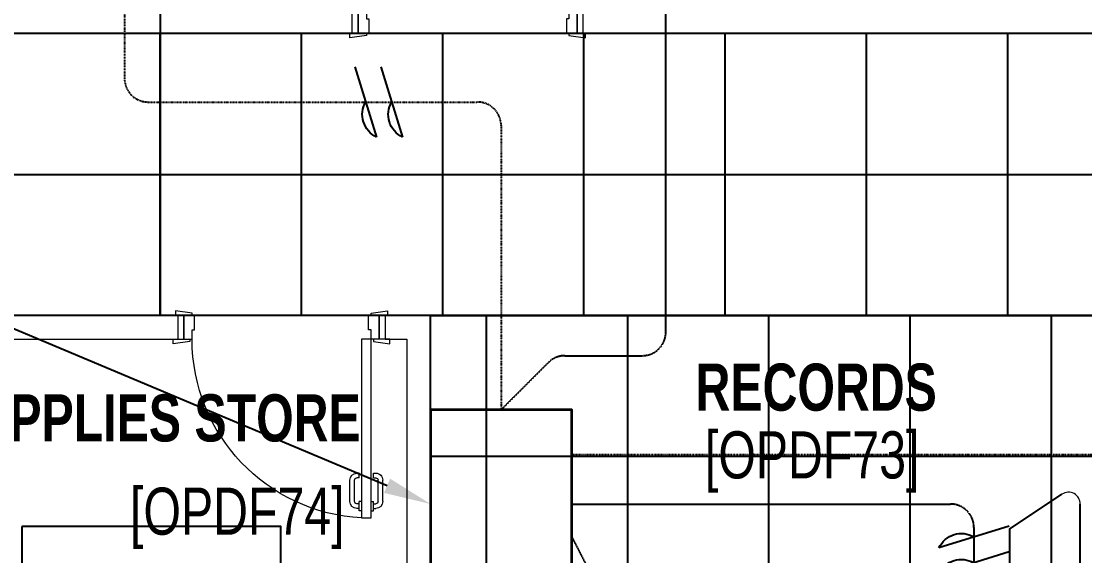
# Model space of a CAD drawing. Extents: x -560814 to 57327, y -29287 to 19916.
# Drawn here: x 2660 to 7177, y 1667 to 3937 of the extents above; entities that cross this region are included whole.
import ezdxf
from ezdxf import colors
from ezdxf.entities.mleader import LeaderData, LeaderLine
from ezdxf.math import Vec2, Vec3

# ---------------------------------------------------------------- set-up
doc = ezdxf.new("R2010")
doc.units = 0
doc.header["$LTSCALE"] = 0.25
doc.linetypes.add('DASHDOT', pattern=[25.4, 12.7, -6.35, 0, -6.35])
doc.linetypes.add('HIDDEN', pattern=[9.525, 6.35, -3.175])
for name, color, linetype in [('0 @ 50', 7, 'Continuous'), ('01-First Floor$0$FALSE CEILING', 251, 'Continuous'), ('T-WIRE', 140, 'Continuous')]:
    doc.layers.add(name, color=color, linetype=linetype)
for name, color, linetype, lineweight in [('01-First Floor$0$72_EGR_BASE_TEXT', 252, 'Continuous', 5), ('01-First Floor$0$LOADING', 253, 'Continuous', 5), ('01-First Floor$0$Walls', 251, 'Continuous', 5), ('01-First Floor$0$Wooden Joinery', 251, 'Continuous', 5), ('E-LITE-CLNG-CNDT', 6, 'DASHDOT', 35), ('E-POWR-TEXT', 6, 'Continuous', 25), ('T-DATA-CLNG-COND', 51, 'DASHDOT', 25), ('T-DATA-FLOR-COND', 40, 'HIDDEN', 25)]:
    doc.layers.add(name, color=color, linetype=linetype, lineweight=lineweight)
doc.styles.add('01-First Floor$0$X3G_ENTITY_9EC9', font='swisscl.ttf', dxfattribs={"height": 0.2})
doc.styles.add('01-First Floor$0$X3G_ENTITY_9F38', font='swisscl.ttf', dxfattribs={"height": 0.2})
doc.styles.add('DC_Elc_Romans', font='elc_romans.shx', dxfattribs={"width": 0.7})

# ---------------------------------------------------------------- blocks, each defined once
blk = doc.blocks.new('01-First Floor$0$A$C72370EFE')
at = {"layer": '01-First Floor$0$Wooden Joinery'}
for p, q in [((-0.01, -0.04), (-0.02, -0.04)), ((-0.01, -0.03), (-0.01, -0.07)), ((0, -0.03), (-0.01, -0.03)), ((0.04, -0.03), (0.05, -0.03)), ((0.05, -0.03), (0.05, -0.07)), ((0.05, -0.04), (0.06, -0.04)), ((-0.05, -0.07), (-0.05, -0.16)), ((-0.03, -0.07), (-0.03, -0.16)), ((-0.01, -0.06), (-0.02, -0.06)), ((0, -0.07), (-0.01, -0.07)), ((0.04, -0.07), (0.05, -0.07)), ((0.05, -0.06), (0.06, -0.06)), ((0.07, -0.07), (0.07, -0.16)), ((0.09, -0.07), (0.09, -0.16)), ((-0.01, -0.17), (-0.02, -0.17)), ((-0.01, -0.17), (-0.01, -0.19)), ((0.05, -0.17), (0.06, -0.17)), ((0.05, -0.17), (0.05, -0.19)), ((-0.01, -0.19), (-0.02, -0.19)), ((0.05, -0.19), (0.06, -0.19))]:
    blk.add_line(p, q, dxfattribs=at)
for centre, radius, start, end in [((-0.02, -0.07), 0.03, 90, 180), ((0.06, -0.07), 0.03, 0, 90), ((-0.02, -0.07), 0.01, 90, 180), ((0.06, -0.07), 0.01, 0, 90), ((-0.02, -0.16), 0.03, 180, 270), ((-0.02, -0.16), 0.01, 180, 270), ((0.06, -0.16), 0.01, 270, 0), ((0.06, -0.16), 0.03, 270, 0)]:
    blk.add_arc(centre, radius, start, end, dxfattribs=at)
blk = doc.blocks.new('01-First Floor$0$A$C5DAD61B4')
at = {"layer": '01-First Floor$0$Wooden Joinery'}
for points in [[(80, 959.1), (80, 969.1), (10, 979.1), (10, 959.1)], [(940, 959.1), (940, 969.1), (1010, 979.1), (1010, 959.1)], [(70, 859.1), (70, 849.1), (0, 839.1), (0, 859.1)], [(120, 859.1), (120, 0), (80, 0), (80, 859.1)], [(950, 859.1), (950, 849.1), (1020, 839.1), (1020, 859.1)]]:
    blk.add_lwpolyline(points, close=True, dxfattribs=at)
for points in [[(45, 859.1), (45, 959.1), (20, 959.1), (20, 859.1), (45, 859.1)], [(45, 859.1), (80, 859.1), (80, 899.1), (90, 899.1), (90, 959.1), (45, 959.1), (45, 859.1)], [(975, 859.1), (940, 859.1), (940, 899.1), (930, 899.1), (930, 959.1), (975, 959.1), (975, 859.1)], [(975, 859.1), (975, 959.1), (1000, 959.1), (1000, 859.1), (975, 859.1)]]:
    blk.add_lwpolyline(points, dxfattribs=at)
blk.add_arc((80, 859.1), 860, 272.666, 0, dxfattribs=at)
at = {"layer": '01-First Floor$0$Wooden Joinery', "xscale": 999.9999999998854, "yscale": 999.9999999998854, "zscale": 999.9999999998854, "rotation": 180}
blk.add_blockref('01-First Floor$0$A$C72370EFE', (120, 0), dxfattribs=at)
blk = doc.blocks.new('01-First Floor$0$A$C5FCA3E6B')
at = {"layer": '01-First Floor$0$Wooden Joinery'}
for points in [[(80, 858.9), (80, 868.9), (10, 878.9), (10, 858.9)], [(840, 858.9), (840, 868.9), (910, 878.9), (910, 858.9)], [(70, 758.9), (70, 748.9), (0, 738.9), (0, 758.9)], [(120, 758.9), (120, 0), (80, 0), (80, 758.9)], [(850, 758.9), (850, 748.9), (920, 738.9), (920, 758.9)]]:
    blk.add_lwpolyline(points, close=True, dxfattribs=at)
for points in [[(45, 758.9), (45, 858.9), (20, 858.9), (20, 758.9), (45, 758.9)], [(45, 758.9), (80, 758.9), (80, 798.9), (90, 798.9), (90, 858.9), (45, 858.9), (45, 758.9)], [(875, 758.9), (840, 758.9), (840, 798.9), (830, 798.9), (830, 858.9), (875, 858.9), (875, 758.9)], [(875, 758.9), (875, 858.9), (900, 858.9), (900, 758.9), (875, 758.9)]]:
    blk.add_lwpolyline(points, dxfattribs=at)
blk.add_arc((80, 758.9), 760, 273.0171, 0, dxfattribs=at)
at = {"layer": '01-First Floor$0$Wooden Joinery', "xscale": 999.9999999998854, "yscale": 999.9999999998854, "zscale": 999.9999999998854, "rotation": 180}
blk.add_blockref('01-First Floor$0$A$C72370EFE', (120, 0), dxfattribs=at)
blk = doc.blocks.new('01-First Floor')
at = {"layer": '01-First Floor$0$FALSE CEILING', "linetype": 'Continuous'}
for p, q in [((2051, 3886.9), (3250.4, 3886.9)), ((3850.4, 2686.9), (3850.4, 3886.9)), ((4450.4, 2686.9), (4450.4, 3886.9)), ((5050.4, 2686.9), (5050.4, 3886.9)), ((5650.4, 2686.9), (5650.4, 3886.9)), ((6250.4, 2686.9), (6250.4, 3886.9)), ((6850.4, 2686.9), (6850.4, 3886.9)), ((2051, 3286.9), (3250.4, 3286.9)), ((3250.4, 3286.9), (8296.4, 3286.9)), ((4636, -2710), (4636, 2686.9)), ((5236, -2710), (5236, 2686.9)), ((5836, -2710), (5836, 2686.9)), ((6436, -2710), (6436, 2686.9)), ((7036, -2710), (7036, 2686.9)), ((4398.4, 2090), (8296.4, 2090))]:
    blk.add_line(p, q, dxfattribs=at)
at = {"layer": '01-First Floor$0$FALSE CEILING'}
for p, q in [((6858.4, 1780.4, -0.1), (7080.7, 1928.5, -0.1)), ((7158.4, -524.2, -0.1), (7158.4, 1886.9, -0.1)), ((6858.4, 1780.4, -0.1), (6858.4, -420.2, -0.1))]:
    blk.add_line(p, q, dxfattribs=at)
for points in [[(3250.4, 2686.9), (2051, 2686.9), (2051, 8608.6), (3250.4, 8608.6)], [(3250.4, 3886.9), (8296.4, 3886.9), (8296.4, 2686.9), (3250.4, 2686.9)]]:
    blk.add_lwpolyline(points, close=True, dxfattribs=at)
blk.add_lwpolyline([(1636, 1086.9), (4398.4, 1086.9), (4398.4, 2686.9), (8296.4, 2686.9), (8296.4, 260), (8296.4, -2710), (1636, -2710), (1636, 1086.9)], dxfattribs=at)
at = {"layer": '01-First Floor$0$FALSE CEILING', "elevation": -0.1}
blk.add_lwpolyline([(2662.6, 1791.7), (2662.6, 1191.7), (3762.6, 1191.7), (3762.6, 1791.7)], close=True, dxfattribs=at)
at = {"layer": '01-First Floor$0$LOADING'}
for p, q in [((6858.4, 1780.4, -0.1), (7080.7, 1928.5, -0.1)), ((7158.4, -524.2, -0.1), (7158.4, 1886.9, -0.1)), ((6858.4, 1780.4, -0.1), (6858.4, -420.2, -0.1))]:
    blk.add_line(p, q, dxfattribs=at)
at = {"layer": '01-First Floor$0$LOADING', "elevation": -0.1}
blk.add_lwpolyline([(2662.6, 1791.7), (2662.6, 1191.7), (3762.6, 1191.7), (3762.6, 1791.7)], close=True, dxfattribs=at)
at = {"layer": '01-First Floor$0$LOADING'}
blk.add_arc((7108.4, 1886.9, -0.1), 50, 0, 123.6901, dxfattribs=at)
at = {"layer": '01-First Floor$0$Walls'}
for p, q in [((3250.4, 8609.1), (3250.4, 3886.9)), ((4066.4, 3886.9), (4066.4, 3986.9)), ((5046.4, 3886.9), (5046.4, 3986.9)), ((4066.4, 3886.9), (3250.4, 3886.9)), ((7216.4, 3886.9), (5046.4, 3886.9)), ((2051, 2686.9), (3325.8, 2686.9)), ((3325.8, 2686.9), (3325.8, 2586.9)), ((4205.8, 2686.9), (4398.4, 2686.9)), ((4205.8, 2686.9), (4205.8, 2586.9)), ((4398.4, 2686.9), (4398.4, 1086.9)), ((2051, 2586.9), (3325.8, 2586.9)), ((4205.8, 2586.9), (4298.4, 2586.9)), ((4298.4, 2586.9), (4298.4, 1186.9))]:
    blk.add_line(p, q, dxfattribs=at)
at = {"layer": '01-First Floor$0$Wooden Joinery', "rotation": 180}
blk.add_blockref('01-First Floor$0$A$C5DAD61B4', (5066.4, 4846), dxfattribs=at)
at = {"layer": '01-First Floor$0$Wooden Joinery', "xscale": -1}
blk.add_blockref('01-First Floor$0$A$C5FCA3E6B', (4225.8, 1828), dxfattribs=at)
at = {"layer": '01-First Floor$0$72_EGR_BASE_TEXT', "char_height": 200, "attachment_point": 2}
for s, insert, style in [('{\\fSwis721 LtCn BT|b1|i0|c0|p34;RECORDS}', (6036.7, 2483.2, 0), '01-First Floor$0$X3G_ENTITY_9EC9'), ('{\\fSwis721 LtCn BT|b1|i0|c0|p34;SUPPLIES STORE}', (3213.5, 2352.6, 0), '01-First Floor$0$X3G_ENTITY_9EC9'), ('[OPDF73]', (6019.6, 2195.5), '01-First Floor$0$X3G_ENTITY_9F38'), ('[OPDF74]', (3577.7, 1956.5, 0), '01-First Floor$0$X3G_ENTITY_9F38')]:
    blk.add_mtext(s, dxfattribs=dict(at, insert=insert, style=style))
blk = doc.blocks.new('W-TEL')
blk.add_line((-66, -212.7), (66, 212.7))
blk.add_arc((130.7, 76), 151.2, 115.33007, 210.17896)
blk = doc.blocks.new('*U107')
at = {"layer": 'T-WIRE', "xscale": -0.006999999999825377, "yscale": 0.006999999999970897, "zscale": 0.006999999999999999}
for p in [(0, 0), (1.102, -0.003)]:
    blk.add_blockref('W-TEL', p, dxfattribs=at)

msp = doc.modelspace()

# ---------------------------------------------------------------- linework, layer by layer
at = {"layer": 'E-LITE-CLNG-CNDT', "linetype": 'Continuous'}
msp.add_lwpolyline([(4398.4, 1486.9), (4998.4, 1486.9), (4998.4, 2286.9), (4398.4, 2286.9)], close=True, dxfattribs=at)
at = {"layer": 'T-DATA-CLNG-COND'}
for points in [[(4998.4, 2096.9), (8044.2, 2096.9, 0.414214), (8144.2, 2196.9), (8144.2, 7892.9)], [(3098.9, 6339.1), (3098.9, 3693.9, 0.414214), (3198.9, 3593.9), (4598.4, 3593.9, -0.414214), (4698.4, 3493.9), (4698.4, 2286.9)]]:
    msp.add_lwpolyline(points, format="xyb", dxfattribs=at)
at = {"layer": 'T-DATA-FLOR-COND'}
for points in [[(4698.4, 2286.9), (4899, 2487.5, -0.198912), (4969.7, 2516.8), (5298, 2516.8, 0.414214), (5398, 2616.8), (5398, 4967.5)], [(4998.4, 1886.9), (6606.9, 1886.9, -0.414214), (6706.9, 1786.9), (6706.9, 897.9)]]:
    msp.add_lwpolyline(points, format="xyb", dxfattribs=at)
at = {"layer": 'T-DATA-FLOR-COND', "elevation": -0.1}
msp.add_lwpolyline([(5508.5, -723), (5508.5, 736.7, 0.119645), (5497.4, 782.6), (4998.4, 1749.6)], format="xyb", dxfattribs=at)

# ---------------------------------------------------------------- block references
at = {"layer": '0 @ 50', "xscale": 100, "yscale": 100, "zscale": 100}
for p, rotation in [((4233.4, 3593.9), 180), ((6706.9, 1637.1), 89.99999999999999)]:
    msp.add_blockref('*U107', p, dxfattribs=dict(at, rotation=rotation))
at = {"layer": 'E-LITE-CLNG-CNDT'}
msp.add_blockref('01-First Floor', (0, 0), dxfattribs=at)

# ---------------------------------------------------------------- leaders
at = {"layer": 'E-POWR-TEXT'}
ml = msp.add_multileader_mtext('Standard', dxfattribs=at)
ml.set_content('TELECOM CABINET 24U \\PTC-OPD.FF AT HIGH\\P(DATA RACK DIM: (600x550mm)\\PINCLUDING RACK MOUNTED SMALL UP (2KVA)', color=256, style='DC_Elc_Romans')
ml.set_leader_properties(color=45)
ml.build(insert=Vec2(0, 0))
ml.multileader.update_dxf_attribs({"dogleg_length": 2, "arrow_head_size": 200, "scale": 100})
ctx = ml.context
ctx.base_point, ctx.scale, ctx.char_height, ctx.arrow_head_size, ctx.landing_gap_size, ctx.plane_origin = Vec3(-7318.1, 4370), 100, 200, 200, 200, Vec3(3357, 5666.4)
ctx.text_align_type = 2
notes = []
notes.append((ctx, [(1, (1, 1, 0), (-1514, 4370), (-1, 0), 490.8, [(2, [(4398.4, 1886.9)], 0, [])])]))
ctx.mtext.insert, ctx.mtext.width, ctx.mtext.alignment, ctx.mtext.flow_direction = Vec3(-2204.8, 4503.3), 5586.09, 3, 5
for ctx, leaders in notes:
    for number, flags, end, landing, length, lines in leaders:
        leader = LeaderData()
        leader.index, (leader.has_last_leader_line, leader.has_dogleg_vector, leader.attachment_direction) = number, flags
        leader.last_leader_point, leader.dogleg_vector, leader.dogleg_length = Vec3(end), Vec3(landing), length
        for number, points, colour, breaks in lines:
            line = LeaderLine()
            line.index, line.vertices, line.color, line.breaks = number, Vec3.list(points), colors.encode_raw_color(colour), breaks
            leader.lines.append(line)
        ctx.leaders.append(leader)

doc.saveas('drawing.dxf')
